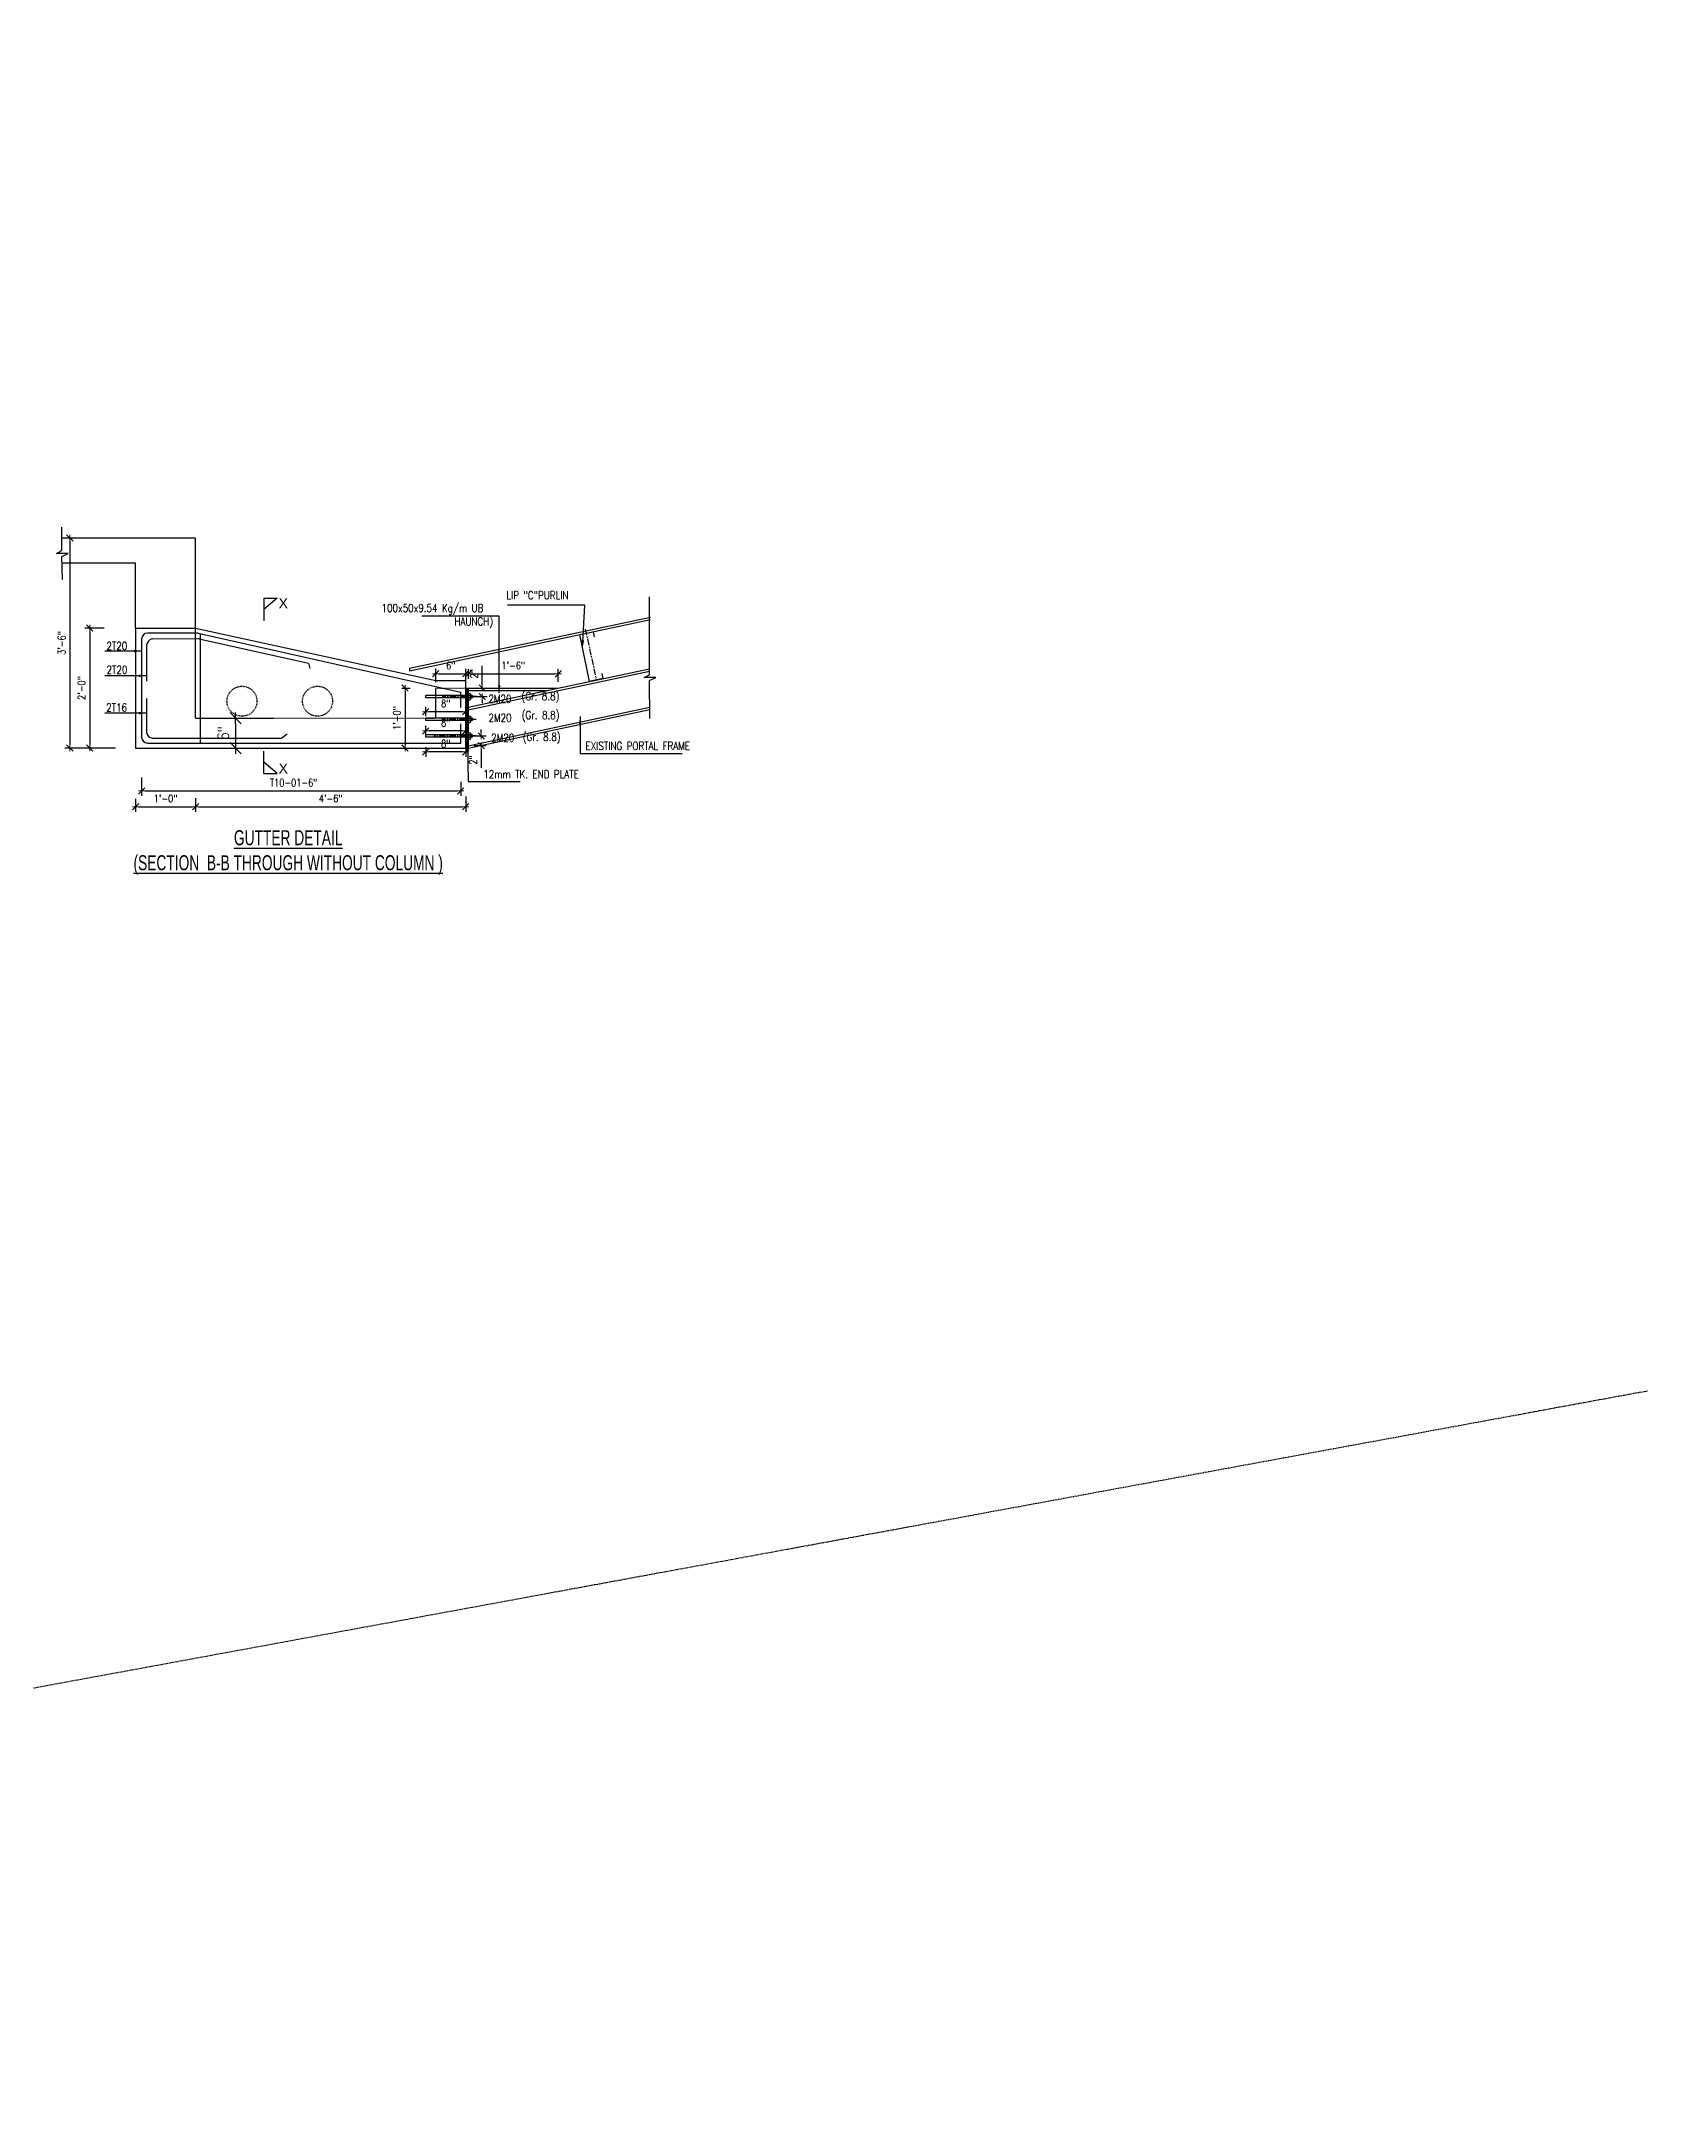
# Model space of a CAD drawing. Extents: x -95606 to 113309, y -42160 to -940.
# Drawn here: x 103568.6 to 103888.3, y -20190 to -19780.6 of the extents above; entities that cross this region are included whole.
import ezdxf

# ---------------------------------------------------------------- set-up
doc = ezdxf.new("R2010")
doc.units = 0
doc.header["$LTSCALE"] = 0.02
doc.header["$MEASUREMENT"] = 0
doc.header["$PDMODE"] = 3
doc.header["$PDSIZE"] = -2
for name, pattern in [('CENTER', [50.8, 31.75, -6.35, 6.35, -6.35]), ('CENTERX2', [101.6, 63.5, -12.7, 12.7, -12.7]), ('DASHED', [0.75, 0.5, -0.25]), ('DASHEDX2', [1.5, 1, -0.5]), ('HIDDEN', [9.525, 6.35, -3.175])]:
    doc.linetypes.add(name, pattern=pattern)
doc.layers.get('0').update_dxf_attribs({"linetype": 'CONTINUOUS'})
doc.layers.get('DEFPOINTS').update_dxf_attribs({"linetype": 'CONTINUOUS'})
doc.layers.add('A -fittings', color=181, linetype='CONTINUOUS', lineweight=5)
for name, color, linetype in [('A-DIM', 1, 'CONTINUOUS'), ('A-GRID', 7, 'CENTERX2'), ('A-OL', 2, 'CONTINUOUS'), ('A-P FRAME', 4, 'CONTINUOUS'), ('DIM', 7, 'CONTINUOUS'), ('dimentions', 8, 'CONTINUOUS'), ('EXLINE', 33, 'CONTINUOUS'), ('GUSSET', 1, 'CONTINUOUS'), ('OL', 2, 'CONTINUOUS'), ('RF5', 6, 'CONTINUOUS'), ('S-BM', 2, 'HIDDEN'), ('S-DIM', 7, 'CONTINUOUS'), ('S-RF', 5, 'CONTINUOUS'), ('S-SLB', 3, 'CONTINUOUS'), ('S-TXT', 2, 'CONTINUOUS')]:
    doc.layers.add(name, color=color, linetype=linetype)
doc.styles.add('ROMANS', font='romans.shx', dxfattribs={"width": 0.8})
doc.styles.add('STYLE2', font='arial.ttf', dxfattribs={"width": 0.8})
doc.dimstyles.new('DA16', dxfattribs={"dimscale": 16, "dimtxt": 0.1, "dimasz": 0.09375, "dimexe": 0, "dimexo": 0, "dimgap": 0.03125, "dimtad": 1, "dimdec": 0, "dimzin": 7, "dimdsep": 46, "dimlunit": 4, "dimtxsty": 'ROMANS', "dimcen": 0.09375, "dimclrd": 1, "dimclre": 1, "dimclrt": 2, "dimadec": 0, "dimazin": 0, "dimtfac": 0.03125, "dimtdec": 4, "dimtofl": 0, "dimtmove": 0, "dimatfit": 3, "dimfxl": 1, "dimfrac": 2, "dimtolj": 1, "dimtzin": 0, "dimarcsym": 0})
doc.dimstyles.new('TK16', dxfattribs={"dimscale": 16, "dimtxt": 0.09375, "dimasz": 0.04, "dimexe": 0.0625, "dimexo": 0.015625, "dimgap": 0.046875, "dimtad": 1, "dimdec": 1, "dimzin": 11, "dimdsep": 46, "dimlunit": 4, "dimtxsty": 'ROMANS', "dimblk1": 'TK1', "dimblk2": 'TK1', "dimsah": 1, "dimcen": 0.09375, "dimclrd": 1, "dimclre": 1, "dimclrt": 2, "dimadec": 0, "dimazin": 0, "dimtfac": 1, "dimtofl": 0, "dimtmove": 0, "dimatfit": 3, "dimldrblk": 'TK1', "dimfxl": 1, "dimfrac": 2, "dimtolj": 1, "dimtzin": 9, "dimarcsym": 0})
doc.dimstyles.new('TK24', dxfattribs={"dimscale": 24, "dimtxt": 0.09375, "dimasz": 0.046875, "dimexe": 0.0625, "dimexo": 0.015625, "dimgap": 0.046875, "dimtad": 1, "dimzin": 11, "dimdsep": 46, "dimlunit": 4, "dimtxsty": 'ROMANS', "dimblk1": 'TK1', "dimblk2": 'TK1', "dimsah": 1, "dimcen": 0.09375, "dimclrd": 1, "dimclre": 1, "dimclrt": 2, "dimadec": 0, "dimazin": 0, "dimtfac": 1, "dimtofl": 0, "dimtmove": 0, "dimatfit": 3, "dimldrblk": 'TK1', "dimfxl": 1, "dimfrac": 2, "dimtolj": 1, "dimtzin": 9, "dimarcsym": 0})

# ---------------------------------------------------------------- blocks, each defined once
blk = doc.blocks.new('TK1')
at = {"color": 4, "linetype": 'Continuous'}
blk.add_line((-1, -1), (1, 1), dxfattribs=at)
at = {"color": 1, "linetype": 'ByBlock'}
blk.add_line((-1, 0), (1, 0), dxfattribs=at)
blk = doc.blocks.new('*D484')
at = {"layer": 'A -fittings', "color": 1, "lineweight": -2, "transparency": 16777216}
for p, q in [((103581.24, -19897.97), (103577.34, -19897.97)), ((103578.34, -19898.61), (103578.34, -19921.33)), ((103581, -19921.97), (103577.34, -19921.97))]:
    blk.add_line(p, q, dxfattribs=at)
at = {"layer": 'DEFPOINTS', "color": 0, "lineweight": -2, "transparency": 16777216}
for p in [(103581.49, -19897.97), (103578.34, -19921.97), (103581.25, -19921.97)]:
    blk.add_point(p, dxfattribs=at)
at = {"layer": 'A -fittings', "color": 1, "lineweight": -2, "transparency": 16777216, "xscale": 0.64, "yscale": 0.64, "zscale": 0.64}
for p, rotation in [((103578.34, -19897.97), 90), ((103578.34, -19921.97), 270)]:
    blk.add_blockref('TK1', p, dxfattribs=dict(at, rotation=rotation))
at = {"layer": 'A -fittings', "color": 2, "transparency": 16777216, "insert": (103576.69, -19909.97), "char_height": 1.5, "attachment_point": 5, "rotation": 90, "style": 'ROMANS'}
blk.add_mtext('\\A1;2\'-0"', dxfattribs=at)
blk = doc.blocks.new('*D485')
at = {"layer": 'A -fittings', "color": 1, "lineweight": -2, "transparency": 16777216}
for p, q in [((103640.71, -19909.97), (103642.39, -19909.97)), ((103641.39, -19910.61), (103641.39, -19921.33)), ((103640.71, -19921.97), (103642.39, -19921.97))]:
    blk.add_line(p, q, dxfattribs=at)
at = {"layer": 'DEFPOINTS', "color": 0, "lineweight": -2, "transparency": 16777216}
for p in [(103640.46, -19909.97), (103640.46, -19921.97), (103641.39, -19921.97)]:
    blk.add_point(p, dxfattribs=at)
at = {"layer": 'A -fittings', "color": 1, "lineweight": -2, "transparency": 16777216, "xscale": 0.64, "yscale": 0.64, "zscale": 0.64}
for p, rotation in [((103641.39, -19909.97), 90), ((103641.39, -19921.97), 270)]:
    blk.add_blockref('TK1', p, dxfattribs=dict(at, rotation=rotation))
at = {"layer": 'A -fittings', "color": 2, "transparency": 16777216, "insert": (103639.75, -19915.97), "char_height": 1.5, "attachment_point": 5, "rotation": 90, "style": 'ROMANS'}
blk.add_mtext('\\A1;1\'-0"', dxfattribs=at)
blk = doc.blocks.new('*D486')
at = {"layer": 'A -fittings', "color": 1, "lineweight": -2, "transparency": 16777216}
for p, q in [((103647.52, -19908.82), (103647.52, -19906.1)), ((103648.16, -19907.1), (103652.88, -19907.1)), ((103653.52, -19908.82), (103653.52, -19906.1))]:
    blk.add_line(p, q, dxfattribs=at)
at = {"layer": 'DEFPOINTS', "color": 0, "lineweight": -2, "transparency": 16777216}
for p in [(103653.52, -19907.1), (103647.52, -19909.07), (103653.52, -19909.07)]:
    blk.add_point(p, dxfattribs=at)
at = {"layer": 'A -fittings', "color": 1, "lineweight": -2, "transparency": 16777216, "xscale": 0.64, "yscale": 0.64, "zscale": 0.64, "rotation": 180}
blk.add_blockref('TK1', (103647.52, -19907.1), dxfattribs=at)
at = {"layer": 'A -fittings', "color": 1, "lineweight": -2, "transparency": 16777216, "xscale": 0.64, "yscale": 0.64, "zscale": 0.64}
blk.add_blockref('TK1', (103653.52, -19907.1), dxfattribs=at)
at = {"layer": 'A -fittings', "color": 2, "transparency": 16777216, "insert": (103650.52, -19905.46), "char_height": 1.5, "attachment_point": 5, "style": 'ROMANS'}
blk.add_mtext('\\A1;6"', dxfattribs=at)
blk = doc.blocks.new('*D487')
at = {"layer": 'DEFPOINTS', "color": 0, "lineweight": -2, "transparency": 16777216}
for p in [(103606.98, -19915.97), (103606.98, -19921.97), (103607.52, -19921.97)]:
    blk.add_point(p, dxfattribs=at)
at = {"layer": 'EXLINE', "color": 1, "lineweight": -2, "transparency": 16777216}
for p, q in [((103607.35, -19915.97), (103609.02, -19915.97)), ((103607.52, -19917.1), (103607.52, -19920.85)), ((103607.35, -19921.97), (103609.02, -19921.97))]:
    blk.add_line(p, q, dxfattribs=at)
at = {"layer": 'EXLINE', "color": 1, "lineweight": -2, "transparency": 16777216, "xscale": 1.125, "yscale": 1.125, "zscale": 1.125}
for p, rotation in [((103607.52, -19915.97), 90), ((103607.52, -19921.97), 270)]:
    blk.add_blockref('TK1', p, dxfattribs=dict(at, rotation=rotation))
at = {"layer": 'EXLINE', "color": 2, "transparency": 16777216, "insert": (103605.05, -19918.97), "char_height": 2.25, "attachment_point": 5, "rotation": 90, "style": 'ROMANS'}
blk.add_mtext('\\A1;6"', dxfattribs=at)
blk = doc.blocks.new('*D488')
at = {"layer": 'A -fittings', "color": 1, "lineweight": -2, "transparency": 16777216}
for p, q in [((103653.52, -19931.67), (103653.52, -19934.68)), ((103599.52, -19932.37), (103599.52, -19934.68)), ((103600.16, -19933.68), (103652.88, -19933.68))]:
    blk.add_line(p, q, dxfattribs=at)
at = {"layer": 'DEFPOINTS', "color": 0, "lineweight": -2, "transparency": 16777216}
for p in [(103653.52, -19931.42), (103599.52, -19932.12), (103653.52, -19933.68)]:
    blk.add_point(p, dxfattribs=at)
at = {"layer": 'A -fittings', "color": 1, "lineweight": -2, "transparency": 16777216, "xscale": 0.64, "yscale": 0.64, "zscale": 0.64, "rotation": 180}
blk.add_blockref('TK1', (103599.52, -19933.68), dxfattribs=at)
at = {"layer": 'A -fittings', "color": 1, "lineweight": -2, "transparency": 16777216, "xscale": 0.64, "yscale": 0.64, "zscale": 0.64}
blk.add_blockref('TK1', (103653.52, -19933.68), dxfattribs=at)
at = {"layer": 'A -fittings', "color": 2, "transparency": 16777216, "insert": (103626.52, -19932.04), "char_height": 1.5, "attachment_point": 5, "style": 'ROMANS'}
blk.add_mtext('\\A1;4\'-6"', dxfattribs=at)
blk = doc.blocks.new('*D489')
at = {"layer": 'A -fittings', "color": 1, "lineweight": -2, "transparency": 16777216}
for p, q in [((103599.52, -19931.98), (103599.52, -19934.68)), ((103587.52, -19932.13), (103587.52, -19934.68)), ((103588.16, -19933.68), (103598.88, -19933.68))]:
    blk.add_line(p, q, dxfattribs=at)
at = {"layer": 'DEFPOINTS', "color": 0, "lineweight": -2, "transparency": 16777216}
for p in [(103587.52, -19931.88), (103599.52, -19931.73), (103599.52, -19933.68)]:
    blk.add_point(p, dxfattribs=at)
at = {"layer": 'A -fittings', "color": 1, "lineweight": -2, "transparency": 16777216, "xscale": 0.64, "yscale": 0.64, "zscale": 0.64, "rotation": 180}
blk.add_blockref('TK1', (103587.52, -19933.68), dxfattribs=at)
at = {"layer": 'A -fittings', "color": 1, "lineweight": -2, "transparency": 16777216, "xscale": 0.64, "yscale": 0.64, "zscale": 0.64}
blk.add_blockref('TK1', (103599.52, -19933.68), dxfattribs=at)
at = {"layer": 'A -fittings', "color": 2, "transparency": 16777216, "insert": (103593.52, -19932.04), "char_height": 1.5, "attachment_point": 5, "style": 'ROMANS'}
blk.add_mtext('\\A1;1\'-0"', dxfattribs=at)
blk = doc.blocks.new('*D490')
at = {"layer": 'A -fittings', "color": 1, "lineweight": -2, "transparency": 16777216}
for p, q in [((103588.72, -19927.85), (103588.72, -19931.53)), ((103589.36, -19930.53), (103651.88, -19930.53)), ((103652.52, -19928.7), (103652.52, -19931.53))]:
    blk.add_line(p, q, dxfattribs=at)
at = {"layer": 'DEFPOINTS', "color": 0, "lineweight": -2, "transparency": 16777216}
for p in [(103588.72, -19927.6), (103652.52, -19928.45), (103652.52, -19930.53)]:
    blk.add_point(p, dxfattribs=at)
at = {"layer": 'A -fittings', "color": 1, "lineweight": -2, "transparency": 16777216, "xscale": 0.64, "yscale": 0.64, "zscale": 0.64, "rotation": 180}
blk.add_blockref('TK1', (103588.72, -19930.53), dxfattribs=at)
at = {"layer": 'A -fittings', "color": 1, "lineweight": -2, "transparency": 16777216, "xscale": 0.64, "yscale": 0.64, "zscale": 0.64}
blk.add_blockref('TK1', (103652.52, -19930.53), dxfattribs=at)
at = {"layer": 'A -fittings', "color": 2, "transparency": 16777216, "insert": (103619.12, -19928.88), "char_height": 1.5, "attachment_point": 5, "style": 'ROMANS'}
blk.add_mtext('\\A1;T10-01-6"', dxfattribs=at)
blk = doc.blocks.new('*D491')
at = {"layer": 'A -fittings', "color": 1, "lineweight": -2, "transparency": 16777216}
for p, q in [((103575.61, -19879.97), (103573.37, -19879.97)), ((103574.37, -19880.61), (103574.37, -19921.33)), ((103583.51, -19921.97), (103573.37, -19921.97))]:
    blk.add_line(p, q, dxfattribs=at)
at = {"layer": 'DEFPOINTS', "color": 0, "lineweight": -2, "transparency": 16777216}
for p in [(103575.86, -19879.97), (103574.37, -19921.97), (103583.76, -19921.97)]:
    blk.add_point(p, dxfattribs=at)
at = {"layer": 'A -fittings', "color": 1, "lineweight": -2, "transparency": 16777216, "xscale": 0.64, "yscale": 0.64, "zscale": 0.64}
for p, rotation in [((103574.37, -19879.97), 90), ((103574.37, -19921.97), 270)]:
    blk.add_blockref('TK1', p, dxfattribs=dict(at, rotation=rotation))
at = {"layer": 'A -fittings', "color": 2, "transparency": 16777216, "insert": (103572.73, -19900.97), "char_height": 1.5, "attachment_point": 5, "rotation": 90, "style": 'ROMANS'}
blk.add_mtext('\\A1;3\'-6"', dxfattribs=at)
blk = doc.blocks.new('A$C6334769A')
at = {"layer": 'GUSSET'}
h = blk.add_hatch(dxfattribs=at)
h.set_pattern_fill('LINE', color=8, scale=33, angle=-90, style=0)
h.set_pattern_definition([(90, (48431.668, -199664.318), (4.125, 2e-16), [])])
edge = h.paths.add_edge_path()
edge.add_line((13, 8), (26, 8))
edge.add_ellipse((26, 2), major_axis=(4.24, -4.24), ratio=1, start_angle=45, end_angle=135, ccw=False)
edge.add_line((32, 2), (32, 0))
edge.add_line((32, 0), (32, -2))
edge.add_ellipse((26, -2), major_axis=(4.24, 4.24), ratio=1, start_angle=225, end_angle=315, ccw=False)
edge.add_line((26, -8), (19, -8))
edge.add_line((19, -8), (13, -8))
edge.add_ellipse((13, -2), major_axis=(4.24, -4.24), ratio=1, start_angle=315, end_angle=405)
edge.add_line((19, -2), (19, 0))
edge.add_line((19, 0), (19, 2))
edge.add_ellipse((13, 2), major_axis=(4.24, -4.24), ratio=1, start_angle=45, end_angle=135)
at = {"layer": 'A-OL', "color": 1}
for p, q in [((2, 23), (0, 23)), ((0, 23), (0, -24)), ((2, -24), (2, 23)), ((2, -24), (0, -24))]:
    blk.add_line(p, q, dxfattribs=at)
at = {"layer": 'OL', "linetype": 'DASHEDX2'}
for p, q in [((0, 8), (-16, 8)), ((0, -8), (-16, -8))]:
    blk.add_line(p, q, dxfattribs=at)
at = {"layer": 'OL'}
blk.add_line((24, -8), (2, -8), dxfattribs=at)
for points in [[(2, 22), (11, 22, -0.414214), (17, 16), (17, 18)], [(2, 8), (11, 8, 0.414214), (17, 14), (17, 18)], [(19, 0), (19, 2, 0.414214), (13, 8), (6, 8)], [(32, 0), (32, 2, 0.414214), (26, 8), (11, 8)], [(19, 0), (19, -2, -0.414214), (13, -8), (11, -8)], [(32, 0), (32, -2, -0.414214), (26, -8), (11, -8)], [(2, -8), (11, -8, -0.414214), (17, -14), (17, -13)], [(2, -22), (11, -22, 0.414214), (17, -16), (17, -13)]]:
    blk.add_lwpolyline(points, format="xyb", dxfattribs=at)
blk.add_lwpolyline([(21, -8), (20, -8), (2, -8)], dxfattribs=at)
blk = doc.blocks.new('*D492')
at = {"layer": 'A -fittings', "color": 1, "lineweight": -2, "transparency": 16777216}
for p, q in [((103655.12, -19919.54), (103657.62, -19919.54)), ((103656.62, -19918.9), (103656.62, -19918.26)), ((103655.12, -19921.48), (103657.62, -19921.48)), ((103656.62, -19922.12), (103656.62, -19925.92))]:
    blk.add_line(p, q, dxfattribs=at)
at = {"layer": 'DEFPOINTS', "color": 0, "lineweight": -2, "transparency": 16777216}
for p in [(103654.87, -19919.54), (103654.87, -19921.48), (103656.62, -19921.48)]:
    blk.add_point(p, dxfattribs=at)
at = {"layer": 'A -fittings', "color": 1, "lineweight": -2, "transparency": 16777216, "xscale": 0.64, "yscale": 0.64, "zscale": 0.64}
for p, rotation in [((103656.62, -19919.54), 270), ((103656.62, -19921.48), 90)]:
    blk.add_blockref('TK1', p, dxfattribs=dict(at, rotation=rotation))
at = {"layer": 'A -fittings', "color": 2, "transparency": 16777216, "insert": (103654.98, -19924.34), "char_height": 1.5, "attachment_point": 5, "rotation": 90, "style": 'ROMANS'}
blk.add_mtext('\\A1;2"', dxfattribs=at)
blk = doc.blocks.new('*D493')
at = {"layer": 'A -fittings', "color": 1, "lineweight": -2, "transparency": 16777216}
for p, q in [((103645.52, -19915.59), (103645.52, -19913.69)), ((103652.88, -19914.69), (103646.16, -19914.69)), ((103653.52, -19915.12), (103653.52, -19913.69))]:
    blk.add_line(p, q, dxfattribs=at)
at = {"layer": 'DEFPOINTS', "color": 0, "lineweight": -2, "transparency": 16777216}
for p in [(103645.52, -19914.69), (103653.52, -19915.37), (103645.52, -19915.84)]:
    blk.add_point(p, dxfattribs=at)
at = {"layer": 'A -fittings', "color": 1, "lineweight": -2, "transparency": 16777216, "xscale": 0.64, "yscale": 0.64, "zscale": 0.64, "rotation": 180}
blk.add_blockref('TK1', (103645.52, -19914.69), dxfattribs=at)
at = {"layer": 'A -fittings', "color": 1, "lineweight": -2, "transparency": 16777216, "xscale": 0.64, "yscale": 0.64, "zscale": 0.64}
blk.add_blockref('TK1', (103653.52, -19914.69), dxfattribs=at)
at = {"layer": 'A -fittings', "color": 2, "transparency": 16777216, "insert": (103649.52, -19913.05), "char_height": 1.5, "attachment_point": 5, "style": 'ROMANS'}
blk.add_mtext('\\A1;8"', dxfattribs=at)
blk = doc.blocks.new('*D494')
at = {"layer": 'A -fittings', "color": 1, "lineweight": -2, "transparency": 16777216}
for p, q in [((103645.52, -19921.79), (103645.52, -19923.74)), ((103652.88, -19922.74), (103646.16, -19922.74)), ((103653.52, -19921.79), (103653.52, -19923.74))]:
    blk.add_line(p, q, dxfattribs=at)
at = {"layer": 'DEFPOINTS', "color": 0, "lineweight": -2, "transparency": 16777216}
for p in [(103645.52, -19921.54), (103645.52, -19922.74), (103653.52, -19921.54)]:
    blk.add_point(p, dxfattribs=at)
at = {"layer": 'A -fittings', "color": 1, "lineweight": -2, "transparency": 16777216, "xscale": 0.64, "yscale": 0.64, "zscale": 0.64, "rotation": 180}
blk.add_blockref('TK1', (103645.52, -19922.74), dxfattribs=at)
at = {"layer": 'A -fittings', "color": 1, "lineweight": -2, "transparency": 16777216, "xscale": 0.64, "yscale": 0.64, "zscale": 0.64}
blk.add_blockref('TK1', (103653.52, -19922.74), dxfattribs=at)
at = {"layer": 'A -fittings', "color": 2, "transparency": 16777216, "insert": (103649.52, -19921.1), "char_height": 1.5, "attachment_point": 5, "style": 'ROMANS'}
blk.add_mtext('\\A1;8"', dxfattribs=at)
blk = doc.blocks.new('*D495')
at = {"layer": 'A -fittings', "color": 1, "lineweight": -2, "transparency": 16777216}
for p, q in [((103656.83, -19909.33), (103656.83, -19905.54)), ((103654.27, -19909.97), (103657.83, -19909.97)), ((103654.34, -19911.68), (103657.83, -19911.68)), ((103656.83, -19912.32), (103656.83, -19912.96))]:
    blk.add_line(p, q, dxfattribs=at)
at = {"layer": 'DEFPOINTS', "color": 0, "lineweight": -2, "transparency": 16777216}
for p in [(103654.02, -19909.97), (103654.09, -19911.68), (103656.83, -19911.68)]:
    blk.add_point(p, dxfattribs=at)
at = {"layer": 'A -fittings', "color": 1, "lineweight": -2, "transparency": 16777216, "xscale": 0.64, "yscale": 0.64, "zscale": 0.64}
for p, rotation in [((103656.83, -19909.97), 270), ((103656.83, -19911.68), 90)]:
    blk.add_blockref('TK1', p, dxfattribs=dict(at, rotation=rotation))
at = {"layer": 'A -fittings', "color": 2, "transparency": 16777216, "insert": (103655.18, -19907.12), "char_height": 1.5, "attachment_point": 5, "rotation": 90, "style": 'ROMANS'}
blk.add_mtext('\\A1;2"', dxfattribs=at)
blk = doc.blocks.new('*D496')
at = {"layer": 'A -fittings', "color": 1, "lineweight": -2, "transparency": 16777216}
for p, q in [((103645.52, -19919.43), (103645.52, -19917.53)), ((103652.88, -19918.53), (103646.16, -19918.53)), ((103653.52, -19918.96), (103653.52, -19917.53))]:
    blk.add_line(p, q, dxfattribs=at)
at = {"layer": 'DEFPOINTS', "color": 0, "lineweight": -2, "transparency": 16777216}
for p in [(103645.52, -19918.53), (103645.52, -19919.68), (103653.52, -19919.21)]:
    blk.add_point(p, dxfattribs=at)
at = {"layer": 'A -fittings', "color": 1, "lineweight": -2, "transparency": 16777216, "xscale": 0.64, "yscale": 0.64, "zscale": 0.64, "rotation": 180}
blk.add_blockref('TK1', (103645.52, -19918.53), dxfattribs=at)
at = {"layer": 'A -fittings', "color": 1, "lineweight": -2, "transparency": 16777216, "xscale": 0.64, "yscale": 0.64, "zscale": 0.64}
blk.add_blockref('TK1', (103653.52, -19918.53), dxfattribs=at)
at = {"layer": 'A -fittings', "color": 2, "transparency": 16777216, "insert": (103649.52, -19916.88), "char_height": 1.5, "attachment_point": 5, "style": 'ROMANS'}
blk.add_mtext('\\A1;8"', dxfattribs=at)
blk = doc.blocks.new('*D497')
at = {"layer": 'A -fittings', "color": 1, "lineweight": -2, "transparency": 16777216}
for p, q in [((103654.02, -19906.17), (103654.02, -19908.12)), ((103654.66, -19907.12), (103671.36, -19907.12)), ((103672, -19908.72), (103672, -19906.12))]:
    blk.add_line(p, q, dxfattribs=at)
at = {"layer": 'DEFPOINTS', "color": 0, "lineweight": -2, "transparency": 16777216}
for p in [(103654.02, -19905.92), (103672, -19907.12), (103672, -19908.97)]:
    blk.add_point(p, dxfattribs=at)
at = {"layer": 'A -fittings', "color": 1, "lineweight": -2, "transparency": 16777216, "xscale": 0.64, "yscale": 0.64, "zscale": 0.64, "rotation": 180}
blk.add_blockref('TK1', (103654.02, -19907.12), dxfattribs=at)
at = {"layer": 'A -fittings', "color": 1, "lineweight": -2, "transparency": 16777216, "xscale": 0.64, "yscale": 0.64, "zscale": 0.64}
blk.add_blockref('TK1', (103672, -19907.12), dxfattribs=at)
at = {"layer": 'A -fittings', "color": 2, "transparency": 16777216, "insert": (103663.01, -19905.47), "char_height": 1.5, "attachment_point": 5, "style": 'ROMANS'}
blk.add_mtext('\\A1;1\'-6"', dxfattribs=at)

msp = doc.modelspace()

# ---------------------------------------------------------------- hatches: boundary and pattern name
at = {"layer": 'A-DIM', "ltscale": 2}
h = msp.add_hatch(dxfattribs=at)
h.set_pattern_fill('ANSI31', color=256, scale=2, style=0)
h.set_pattern_definition([(45, (125832.10885, -20267.96053), (-0.1767766953, 0.1767766953), [])])
h.paths.add_polyline_path([(103653.518, -19909.975), (103654.018, -19909.975), (103654.018, -19921.975), (103653.518, -19921.975)])

# ---------------------------------------------------------------- linework, layer by layer
for p, q in [((103654.018, -19914.287), (103690.237, -19906.588)), ((103654.018, -19910.475), (103669.643, -19910.475)), ((103654.018, -19921.484), (103690.297, -19913.773))]:
    msp.add_line(p, q, dxfattribs=at)
at = {"layer": 'A-GRID'}
msp.add_line((103677.41, -19898.164), (103679.658, -19908.438), dxfattribs=at)
at = {"layer": 'A-P FRAME', "color": 2, "ltscale": 7}
for p, q in [((103653.873, -19911.453), (103645.518, -19911.47)), ((103645.518, -19911.92), (103645.518, -19911.47)), ((103653.839, -19911.913), (103645.518, -19911.92)), ((103653.873, -19915.999), (103645.518, -19916.016)), ((103645.518, -19916.466), (103645.518, -19916.016)), ((103653.839, -19916.459), (103645.518, -19916.466)), ((103654.089, -19919.315), (103645.518, -19919.315)), ((103645.518, -19919.778), (103645.518, -19919.315)), ((103654.142, -19919.775), (103645.518, -19919.778))]:
    msp.add_line(p, q, dxfattribs=at)
at = {"layer": 'A-P FRAME', "color": 3}
msp.add_lwpolyline([(103680.724, -19907.043), (103680.943, -19908.073), (103678.266, -19908.642), (103676.317, -19899.29), (103678.995, -19898.721), (103679.213, -19899.75)], dxfattribs=at)
at = {"layer": 'DIM', "linetype": 'CENTERX2'}
for p, q in [((103655.652, -19911.681), (103648.782, -19911.681)), ((103655.581, -19919.542), (103647.126, -19919.542)), ((103655.581, -19916.226), (103648.711, -19916.226))]:
    msp.add_line(p, q, dxfattribs=at)
at = {"layer": 'EXLINE'}
for p, q in [((103599.518, -19879.975), (103572.774, -19879.975)), ((103599.518, -19897.975), (103599.518, -19879.975)), ((103587.518, -19884.975), (103572.802, -19884.975)), ((103587.518, -19897.975), (103587.518, -19884.975)), ((103587.518, -19897.975), (103599.518, -19897.975)), ((103587.518, -19897.975), (103587.518, -19921.975)), ((103599.518, -19897.975), (103647.518, -19908.475)), ((103642.297, -19906.01), (103690.483, -19895.768)), ((103642.297, -19906.521), (103690.483, -19896.279)), ((103642.297, -19906.01), (103642.297, -19906.521)), ((103654.018, -19913.796), (103690.237, -19906.098)), ((103647.518, -19908.475), (103653.518, -19908.475)), ((103653.518, -19909.975), (103653.518, -19908.475)), ((103653.518, -19921.975), (103653.518, -19909.975)), ((103654.018, -19909.975), (103671.996, -19909.975)), ((103654.018, -19921.975), (103690.307, -19914.261)), ((103587.518, -19921.975), (103653.518, -19921.975))]:
    msp.add_line(p, q, dxfattribs=at)
at = {"layer": 'EXLINE', "color": 2, "linetype": 'DASHED'}
for p, q in [((103599.518, -19915.975), (103599.518, -19897.975)), ((103647.518, -19909.975), (103653.518, -19909.975)), ((103647.518, -19915.975), (103647.518, -19909.975)), ((103599.518, -19915.975), (103647.518, -19915.975))]:
    msp.add_line(p, q, dxfattribs=at)
at = {"layer": 'RF5', "color": 160}
for p, q in [((103599.832, -19898.975), (103589.914, -19898.975)), ((103600.051, -19898.999), (103652.518, -19910.76)), ((103588.723, -19900.174), (103588.72, -19912.123)), ((103589.727, -19901.418), (103589.72, -19908.619)), ((103590.846, -19900.096), (103599.998, -19900.073)), ((103600.231, -19900.096), (103622.082, -19904.962)), ((103622.082, -19904.962), (103622.329, -19906.055)), ((103588.72, -19911.272), (103588.72, -19919.775)), ((103652.518, -19913.865), (103652.518, -19910.76)), ((103589.718, -19912.077), (103589.718, -19918.775)), ((103588.718, -19919.375), (103588.718, -19919.575)), ((103617.821, -19919.181), (103616.718, -19919.975)), ((103652.518, -19920.975), (103652.518, -19917.132)), ((103589.918, -19920.975), (103597.118, -19920.975)), ((103590.918, -19919.975), (103616.718, -19919.975)), ((103591.642, -19920.975), (103652.518, -19920.975))]:
    msp.add_line(p, q, dxfattribs=at)
for centre, radius, start, end in [((103589.923, -19900.175), 1.2, 90, 180), ((103599.832, -19899.975), 1, 77.36513, 90.00031), ((103591.203, -19901.533), 1.48, 103.94509, 175.57319), ((103600.014, -19901.072), 1, 77.44514, 90.9287), ((103590.918, -19918.775), 1.2, 180, 270), ((103589.918, -19919.775), 1.2, 180, 270)]:
    msp.add_arc(centre, radius, start, end, dxfattribs=at)
at = {"layer": 'S-BM', "color": 1, "linetype": 'ByBlock'}
msp.add_lwpolyline([(103653.518, -19909.975), (103654.018, -19909.975), (103654.018, -19921.975), (103653.518, -19921.975)], close=True, dxfattribs=at)
at = {"layer": 'S-BM', "color": 4}
for centre in [(103608.779, -19912.594), (103623.889, -19912.594)]:
    msp.add_circle(centre, 3, dxfattribs=at)
at = {"layer": 'S-DIM', "color": 1}
for points in [[(103572.872, -19888.252), (103572.774, -19883.642), (103574.035, -19883.04), (103571.731, -19883.04), (103572.774, -19882.492), (103572.774, -19877.806)], [(103690.335, -19916.038), (103690.237, -19908.458), (103691.497, -19907.856), (103689.194, -19907.856), (103690.237, -19907.309), (103690.237, -19891.711)]]:
    msp.add_lwpolyline(points, dxfattribs=at)
at = {"layer": 'S-RF'}
for p, q in [((103613.158, -19892.026), (103613.158, -19896.507)), ((103613.158, -19892.026), (103615.829, -19892.026)), ((103615.829, -19892.026), (103613.158, -19894.266)), ((103613.158, -19927.037), (103613.158, -19922.557)), ((103615.829, -19927.037), (103613.158, -19924.797)), ((103613.158, -19927.037), (103615.829, -19927.037))]:
    msp.add_line(p, q, dxfattribs=at)
at = {"layer": 'S-SLB', "color": 106}
msp.add_line((103600.518, -19920.975), (103600.518, -19899.104), dxfattribs=at)
at = {"layer": 'S-TXT', "color": 5, "linetype": 'CENTER', "lineweight": -2}
msp.add_line((105355.57, -19780.599), (103131.986, -20190.049), dxfattribs=at)

# ---------------------------------------------------------------- block references
at = {"layer": 'A-P FRAME', "color": 2, "ltscale": 7, "xscale": 0.02875498200307485, "yscale": 0.02875498200307485, "zscale": 0.02875498200307485}
for p in [(103654.018, -19911.681), (103654.018, -19916.226), (103654.018, -19919.542)]:
    msp.add_blockref('A$C6334769A', p, dxfattribs=at)

# ---------------------------------------------------------------- texts
at = {"layer": 'S-DIM', "color": 2}
for s, insert, char_height, width, attachment_point, style in [(' \\PLIP "C"PURLIN', (103661.656, -19890.083), 1.6, 40.14875, 4, 'ROMANS'), ('\\pi4.1444;100x50x9.54 Kg/m UB\\P\\pi18.712;HAUNCH)', (103632.54, -19895.569), 1.6, 26.81869, 4, 'ROMANS'), ('{\\fSwis721 Cn BT|b0|i0|c0|p34;\\LGUTTER DETAIL \\P(SECTION  B-B THROUGH WITHOUT COLUMN )}', (103618.021, -19938.381), 3, 77.2254, 2, 'STYLE2')]:
    msp.add_mtext(s, dxfattribs=dict(at, insert=insert, char_height=char_height, width=width, attachment_point=attachment_point, style=style))
at = {"layer": 'S-DIM', "color": 2, "char_height": 1.6, "attachment_point": 4, "style": 'ROMANS'}
for s, insert in [('2T20', (103581.689, -19901.552)), ('2T20', (103581.711, -19906.29)), ('2T16', (103581.638, -19913.859)), ('EXISTING PORTAL FRAME', (103677.451, -19921.524))]:
    msp.add_mtext(s, dxfattribs=dict(at, insert=insert))
at = {"layer": 'S-DIM', "color": 2, "linetype": 'Continuous', "char_height": 1.6, "attachment_point": 6, "style": 'ROMANS'}
for s, insert in [('2M20', (103662.648, -19912.118)), ('(Gr. 8.8)', (103672.235, -19911.851)), ('2M20', (103662.678, -19915.897)), ('(Gr. 8.8)', (103672.265, -19915.63)), ('2M20', (103663.216, -19919.906)), ('(Gr. 8.8)', (103672.489, -19920.007))]:
    msp.add_mtext(s, dxfattribs=dict(at, insert=insert))
at = {"layer": 'S-DIM', "color": 2, "linetype": 'Continuous', "insert": (103676.124, -19927.179), "char_height": 1.6, "width": 22.68439, "attachment_point": 6, "style": 'ROMANS'}
msp.add_mtext('12mm TK. END PLATE', dxfattribs=at)
at = {"layer": 'S-TXT', "color": 2, "style": 'STYLE2'}
for p in [(103616.115, -19894.017), (103616.115, -19927.054)]:
    msp.add_text('X', height=2, dxfattribs=at).set_placement(p)

# ---------------------------------------------------------------- dimensions: what is measured, and where the dimension line sits
at = {"layer": 'A -fittings', "color": 4}
for base, p1, p2, override, picture, middle in [((103574.373, -19921.975), (103575.857, -19879.975), (103583.761, -19921.975), {"dimfxl": 1.25, "dimfxlon": 1}, '*D491', (103572.73, -19900.975)), ((103656.623, -19921.484), (103654.874, -19919.542), (103654.874, -19921.484), {"dimdec": 0, "dimfxl": 1.25, "dimfxlon": 1}, '*D492', (103654.98, -19924.343))]:
    dim = msp.add_linear_dim(base=base, p1=p1, p2=p2, angle=90, dimstyle='TK16', override=override, dxfattribs=at)
    dim.commit()
    dim.dimension.update_dxf_attribs({"geometry": picture, "text_midpoint": middle})
at = {"layer": 'A -fittings'}
for base, p1, p2, picture, middle in [((103578.336, -19921.975), (103581.493, -19897.975), (103581.248, -19921.975), '*D484', (103578.336, -19909.975)), ((103641.39, -19921.975), (103640.462, -19909.975), (103640.462, -19921.975), '*D485', (103641.39, -19915.975))]:
    dim = msp.add_linear_dim(base=base, p1=p1, p2=p2, angle=90, dimstyle='TK16', override={"dimfxl": 1.25, "dimfxlon": 1}, dxfattribs=at)
    dim.commit()
    dim.dimension.update_dxf_attribs({"geometry": picture, "text_midpoint": middle, "dimtype": 160})
for base, p1, p2, picture, middle in [((103653.518, -19907.101), (103647.518, -19909.069), (103653.518, -19909.069), '*D486', (103650.518, -19905.458)), ((103671.996, -19907.115), (103654.018, -19905.922), (103671.996, -19908.968), '*D497', (103663.007, -19905.472)), ((103599.518, -19933.679), (103587.518, -19931.883), (103599.518, -19931.73), '*D489', (103593.518, -19932.036)), ((103653.518, -19933.679), (103599.518, -19932.118), (103653.518, -19931.42), '*D488', (103626.518, -19932.036))]:
    dim = msp.add_linear_dim(base=base, p1=p1, p2=p2, dimstyle='TK16', override={"dimfxl": 1.25, "dimfxlon": 1}, dxfattribs=at)
    dim.commit()
    dim.dimension.update_dxf_attribs({"geometry": picture, "text_midpoint": middle})
at = {"layer": 'A -fittings', "color": 4}
dim = msp.add_linear_dim(base=(103656.826, -19911.681), p1=(103654.018, -19909.975), p2=(103654.089, -19911.681), angle=90, dimstyle='TK16', override={"dimdec": 0, "dimfxl": 1.25, "dimfxlon": 1}, dxfattribs=at)
dim.commit()
dim.dimension.update_dxf_attribs({"geometry": '*D495', "text_midpoint": (103656.826, -19907.116), "dimtype": 160})
for base, p1, p2, picture, middle in [((103645.518, -19914.692), (103653.518, -19915.374), (103645.518, -19915.84), '*D493', (103649.518, -19914.692)), ((103645.518, -19918.528), (103653.518, -19919.21), (103645.518, -19919.676), '*D496', (103649.518, -19918.528))]:
    dim = msp.add_linear_dim(base=base, p1=p1, p2=p2, dimstyle='TK16', override={"dimfxl": 1.25, "dimfxlon": 1}, dxfattribs=at)
    dim.commit()
    dim.dimension.update_dxf_attribs({"geometry": picture, "text_midpoint": middle, "dimtype": 160})
dim = msp.add_linear_dim(base=(103645.518, -19922.739), p1=(103653.518, -19921.538), p2=(103645.518, -19921.541), dimstyle='TK16', override={"dimfxl": 1.25, "dimfxlon": 1}, dxfattribs=at)
dim.commit()
dim.dimension.update_dxf_attribs({"geometry": '*D494', "text_midpoint": (103649.518, -19921.096)})
at = {"layer": 'A -fittings'}
dim = msp.add_linear_dim(base=(103652.518, -19930.526), p1=(103588.718, -19927.602), p2=(103652.518, -19928.445), text='T10-01-6"', dimstyle='TK16', override={"dimfxl": 1.25, "dimfxlon": 1}, dxfattribs=at)
dim.commit()
dim.dimension.update_dxf_attribs({"geometry": '*D490', "text_midpoint": (103619.118, -19930.526), "dimtype": 160})
at = {"layer": 'EXLINE'}
dim = msp.add_linear_dim(base=(103607.518, -19921.975), p1=(103606.976, -19915.975), p2=(103606.976, -19921.975), angle=90, dimstyle='TK24', override={"dimdec": 0}, dxfattribs=at)
dim.commit()
dim.dimension.update_dxf_attribs({"geometry": '*D487', "text_midpoint": (103605.054, -19918.975)})

# ---------------------------------------------------------------- leaders
at = {"layer": 'dimentions'}
for points in [[(103676.865, -19901.923), (103677.303, -19893.388), (103661.838, -19893.388)], [(103660.207, -19910.923), (103660.207, -19895.569), (103644.742, -19895.569)], [(103588.722, -19902.567), (103581.375, -19902.567)], [(103589.721, -19907.507), (103581.375, -19907.507)], [(103589.718, -19914.976), (103581.375, -19914.976)], [(103676.374, -19915.642), (103676.374, -19923.017), (103696.806, -19923.017)], [(103653.885, -19921.074), (103653.982, -19928.631), (103664.373, -19928.631)]]:
    msp.add_leader(points, dimstyle='DA16', override={"dimtad": 0}, dxfattribs=at)

doc.saveas('drawing.dxf')
